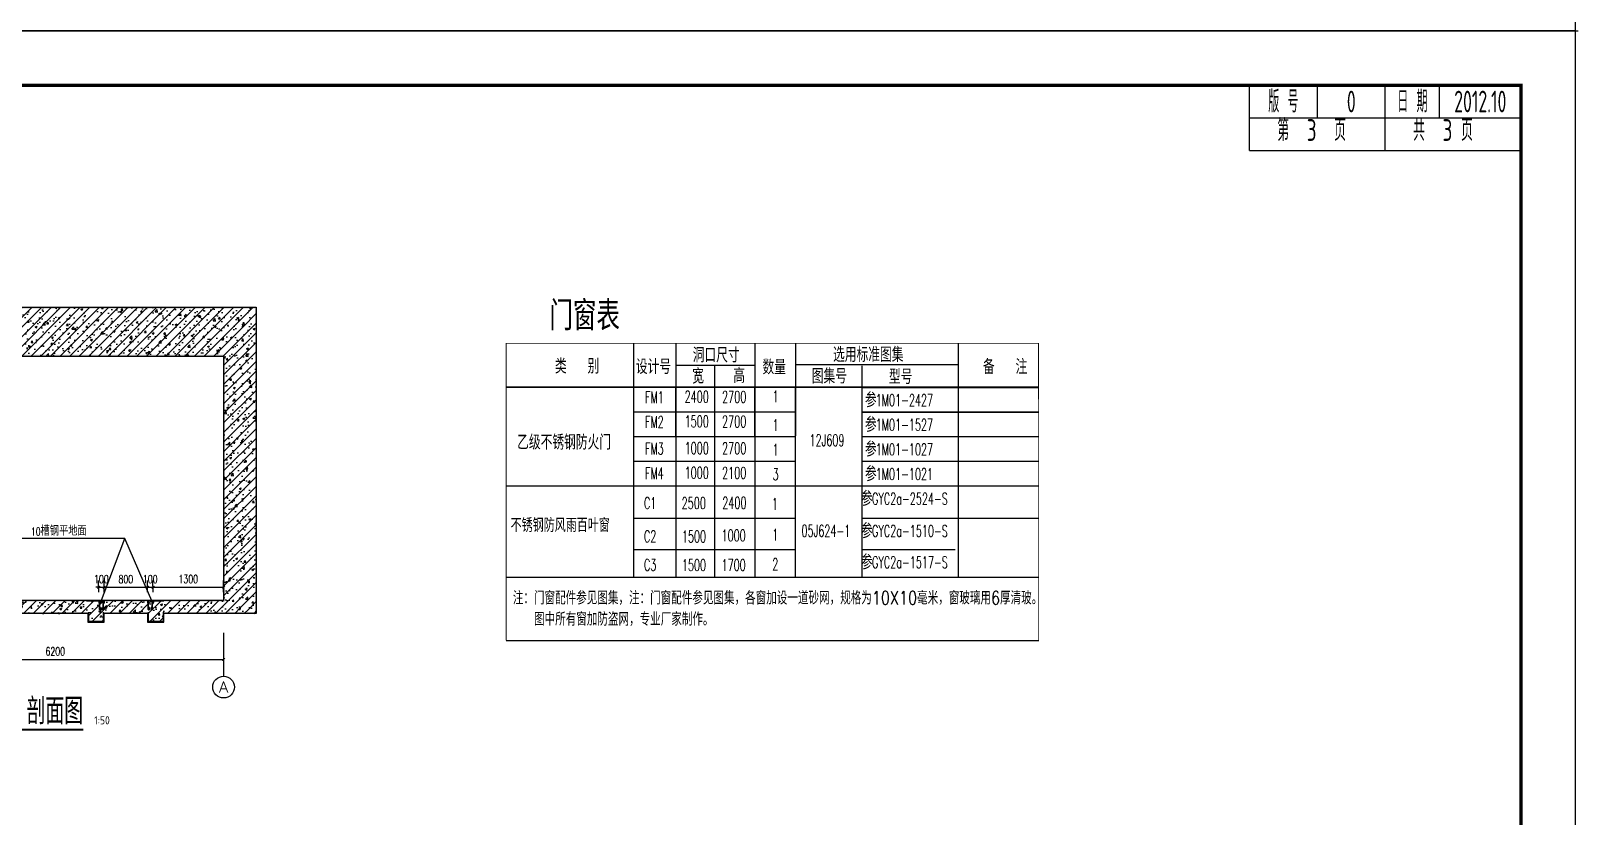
# Model space of a CAD drawing. Header units: millimetres. Extents: x -29538 to 115583, y -232866 to 15404.
# Drawn here: x 87098 to 115583, y -108883 to -94426 of the extents above; entities that cross this region are included whole.
import ezdxf
from ezdxf.enums import TextEntityAlignment as Align

# ---------------------------------------------------------------- set-up
doc = ezdxf.new("R2010")
doc.units = ezdxf.units.MM
doc.header["$LTSCALE"] = 10
doc.header["$MEASUREMENT"] = 0
for name, color, linetype in [('AXIS', 3, 'Continuous'), ('AXIS_TEXT', 7, 'Continuous'), ('COLUMN', 9, 'Continuous'), ('DIM_LEAD', 3, 'Continuous'), ('DIM_SYMB', 3, 'Continuous'), ('HIDE_B', 7, 'Continuous'), ('PUB_DIM', 3, 'Continuous'), ('PUB_HATCH', 8, 'Continuous'), ('PUB_TEXT', 7, 'Continuous'), ('PUB_WALL', 9, 'Continuous'), ('WALL', 9, 'Continuous'), ('WWWW', 124, 'Continuous'), ('图框', 7, 'Continuous'), ('文字', 7, 'Continuous'), ('栏目', 3, 'Continuous'), ('次轮廓线', 7, 'Continuous'), ('立面', 4, 'Continuous'), ('页码', 3, 'Continuous')]:
    doc.layers.add(name, color=color, linetype=linetype)
doc.styles.add('_HZTXT', font='txt.shx', dxfattribs={"width": 0.8, "bigfont": 'hztxt.shx'})
doc.styles.add('_SIMPLEX', font='SIMPLEX.shx', dxfattribs={"width": 0.8})
doc.styles.add('_TCH_AXIS', font='COMPLEX', dxfattribs={"bigfont": 'GBCBIG'})
doc.styles.add('_TCH_DIM', font='SIMPLEX', dxfattribs={"bigfont": 'GBCBIG'})
doc.styles.add('COMPLEX', font='COMPLEX')
doc.styles.add('DIM_FONT', font='SIMPLEX', dxfattribs={"width": 0.7, "bigfont": 'GBCBIG'})
doc.styles.get("Standard").update_dxf_attribs({"font": 'gbenor.shx', "width": 0.75, "bigfont": 'gbcbig.shx'})
doc.dimstyles.new('DIMN50', dxfattribs={"dimscale": 0.5, "dimtxt": 300, "dimasz": 100, "dimexe": 250, "dimexo": 300, "dimgap": 150, "dimtad": 1, "dimdec": 0, "dimzin": 0, "dimdsep": 46, "dimtxsty": 'DIM_FONT', "dimblk": 'ARCHTICK', "dimcen": 0.09, "dimclrt": 7, "dimazin": 2, "dimtfac": 1, "dimtdec": 0, "dimtix": 1, "dimtmove": 2, "dimatfit": 3, "dimldrblk": 'ARCHTICK', "dimfxl": 0, "dimtolj": 1, "dimtzin": 0, "dimarcsym": 0})
pattern_1 = [(45, (-45736.04, -55239.7), (-88.38835, 88.38835), []), (50, (-45736.04, -55239.7), (358.6301, -31.37607), [37.5, -412.5]), (355, (-45736.04, -55239.7), (-69.3757, 376.0961), [30, -330]), (100.4514, (-45706.16, -55242.3), (289.2547, 344.7198), [31.8701, -350.5711]), (46.1842, (-45736.04, -55139.7), (533.6205, -82.7595), [56.25, -618.75]), (96.6356, (-45691.6, -55146.6), (467.3314, 487.059), [47.8051, -525.8565]), (351.1842, (-45736.04, -55139.7), (467.331, 487.0593), [45, -495]), (21, (-45686.04, -55164.7), (298.4535, -201.30945), [37.5, -412.5]), (326, (-45686.04, -55164.7), (121.6577, 362.575), [30, -330]), (71.4514, (-45661.17, -55181.48), (420.1113, 161.26525), [31.8701, -350.5711]), (37.5, (-45736.04, -55239.7), (6.07993, 166.44693), [0, -326, 0, -335, 0, -331.25]), (7.5, (-45736.04, -55239.7), (131.53477, 197.20586), [0, -191, 0, -318.5, 0, -126.25]), (327.5, (-45847.54, -55239.7), (266.91122, -11.27744), [0, -125, 0, -390, 0, -517.5]), (317.5, (-45897.54, -55239.7), (291.5931, 50.0525), [0, -162.5, 0, -259, 0, -367.5])]

# ---------------------------------------------------------------- blocks, each defined once
blk = doc.blocks.new('_ArchTick')
at = {"color": 0, "linetype": 'ByBlock', "const_width": 0.4}
blk.add_lwpolyline([(-0.5, -0.5), (0.5, 0.5)], dxfattribs=at)
blk = doc.blocks.new('*D711')
at = {"layer": 'AXIS', "color": 0, "lineweight": -2}
for p, q in [((84446, -105659), (84446, -106126)), ((90646, -105659), (90646, -106126)), ((84446, -106001), (90646, -106001))]:
    blk.add_line(p, q, dxfattribs=at)
at = {"layer": 'Defpoints', "color": 0}
for p in [(84446, -105509), (90646, -105509), (90646, -106001)]:
    blk.add_point(p, dxfattribs=at)
at = {"layer": 'AXIS', "color": 0, "lineweight": -2, "xscale": 50, "yscale": 50, "zscale": 50, "rotation": 180}
blk.add_blockref('_ArchTick', (84446, -106001), dxfattribs=at)
at = {"layer": 'AXIS', "color": 0, "lineweight": -2, "xscale": 50, "yscale": 50, "zscale": 50}
blk.add_blockref('_ArchTick', (90646, -106001), dxfattribs=at)
at = {"layer": 'AXIS', "color": 7, "insert": (87546, -105851), "char_height": 150, "attachment_point": 5, "style": 'DIM_FONT'}
blk.add_mtext('\\A1;6200', dxfattribs=at)
blk = doc.blocks.new('*D752')
at = {"layer": 'Defpoints', "color": 0}
for p in [(88446, -104671), (88346, -104913), (88446, -104913)]:
    blk.add_point(p, dxfattribs=at)
at = {"layer": 'PUB_DIM', "color": 0, "lineweight": -2}
for p, q in [((88346, -104671), (88296, -104671)), ((88346, -104763), (88345, -104546)), ((88346, -104671), (88446, -104671)), ((88446, -104763), (88445, -104546)), ((88446, -104671), (88496, -104671))]:
    blk.add_line(p, q, dxfattribs=at)
at = {"layer": 'PUB_DIM', "color": 0, "lineweight": -2, "xscale": 50, "yscale": 50, "zscale": 50}
for p, rotation in [((88346, -104671), 0.06656909976494596), ((88446, -104671), 180.066569099765)]:
    blk.add_blockref('_ArchTick', p, dxfattribs=dict(at, rotation=rotation))
at = {"layer": 'PUB_DIM', "color": 7, "insert": (88395, -104521), "char_height": 150, "attachment_point": 5, "rotation": 0.0666, "style": 'DIM_FONT'}
blk.add_mtext('\\A1;100', dxfattribs=at)
blk = doc.blocks.new('*D753')
at = {"layer": 'Defpoints', "color": 0}
for p in [(89246, -104670), (88446, -104913), (89246, -104912)]:
    blk.add_point(p, dxfattribs=at)
at = {"layer": 'PUB_DIM', "color": 0, "lineweight": -2}
for p, q in [((88446, -104763), (88445, -104546)), ((88446, -104671), (89246, -104670)), ((89246, -104762), (89245, -104545))]:
    blk.add_line(p, q, dxfattribs=at)
at = {"layer": 'PUB_DIM', "color": 0, "lineweight": -2, "xscale": 50, "yscale": 50, "zscale": 50}
for p, rotation in [((88446, -104671), 180.066569099767), ((89246, -104670), 0.06656909976703265)]:
    blk.add_blockref('_ArchTick', p, dxfattribs=dict(at, rotation=rotation))
at = {"layer": 'PUB_DIM', "color": 7, "insert": (88845, -104521), "char_height": 150, "attachment_point": 5, "rotation": 0.0666, "style": 'DIM_FONT'}
blk.add_mtext('\\A1;800', dxfattribs=at)
blk = doc.blocks.new('*D754')
at = {"layer": 'Defpoints', "color": 0}
for p in [(89346, -104670), (89246, -104912), (89346, -104912)]:
    blk.add_point(p, dxfattribs=at)
at = {"layer": 'PUB_DIM', "color": 0, "lineweight": -2}
for p, q in [((89246, -104670), (89196, -104670)), ((89246, -104762), (89245, -104545)), ((89246, -104670), (89346, -104670)), ((89346, -104762), (89345, -104545)), ((89346, -104670), (89396, -104670))]:
    blk.add_line(p, q, dxfattribs=at)
at = {"layer": 'PUB_DIM', "color": 0, "lineweight": -2, "xscale": 50, "yscale": 50, "zscale": 50}
for p, rotation in [((89246, -104670), 0.06656909977333923), ((89346, -104670), 180.0665690997733)]:
    blk.add_blockref('_ArchTick', p, dxfattribs=dict(at, rotation=rotation))
at = {"layer": 'PUB_DIM', "color": 7, "insert": (89295, -104520), "char_height": 150, "attachment_point": 5, "rotation": 0.0666, "style": 'DIM_FONT'}
blk.add_mtext('\\A1;100', dxfattribs=at)
blk = doc.blocks.new('*D755')
at = {"layer": 'Defpoints', "color": 0}
for p in [(90646, -104669), (89346, -104912), (90646, -104910)]:
    blk.add_point(p, dxfattribs=at)
at = {"layer": 'PUB_DIM', "color": 0, "lineweight": -2}
for p, q in [((89346, -104762), (89345, -104545)), ((89346, -104670), (90646, -104669)), ((90646, -104760), (90645, -104544))]:
    blk.add_line(p, q, dxfattribs=at)
at = {"layer": 'PUB_DIM', "color": 0, "lineweight": -2, "xscale": 50, "yscale": 50, "zscale": 50}
for p, rotation in [((89346, -104670), 180.066569099768), ((90646, -104669), 0.06656909976798682)]:
    blk.add_blockref('_ArchTick', p, dxfattribs=dict(at, rotation=rotation))
at = {"layer": 'PUB_DIM', "color": 7, "insert": (89995, -104519), "char_height": 150, "attachment_point": 5, "rotation": 0.0666, "style": 'DIM_FONT'}
blk.add_mtext('\\A1;1300', dxfattribs=at)
blk = doc.blocks.new('_AXISO')
blk.add_circle((0, 0), 0.5)
at = {"layer": 'AXIS_TEXT', "style": 'COMPLEX', "width": 1.041667}
blk.add_attdef('A', text='', height=0.56, dxfattribs=at).set_placement((-0.25, -0.28), (0.25, -0.28), align=Align.FIT)

msp = doc.modelspace()

# ---------------------------------------------------------------- hatches: boundary and pattern name
at = {"layer": 'COLUMN'}
for points in [[(88145.86, -104937.98), (88445.86, -104937.98), (88445.86, -104912.98), (88145.86, -104912.98)], [(89245.86, -104937.98), (89545.86, -104937.98), (89545.86, -104912.98), (89245.86, -104912.98)], [(88445.86, -105127.98), (88420.86, -105127.98), (88420.86, -105287.98), (88170.86, -105287.98), (88170.86, -105127.98), (88145.86, -105127.98), (88145.86, -105312.98), (88445.86, -105312.98)], [(89545.86, -105127.98), (89520.86, -105127.98), (89520.86, -105287.98), (89270.86, -105287.98), (89270.86, -105127.98), (89245.86, -105127.98), (89245.86, -105312.98), (89545.86, -105312.98)]]:
    msp.add_hatch(color=256, dxfattribs=at).paths.add_polyline_path(points)
at = {"layer": 'PUB_HATCH'}
h = msp.add_hatch(dxfattribs=at)
h.set_pattern_fill('钢筋混凝土', color=256, scale=50, style=0)
h.set_pattern_definition(pattern_1)
h.paths.add_polyline_path([(84470.86, -99537.98), (85420.86, -100387.98), (85445.86, -100412.98), (90645.86, -100412.98), (90670.86, -100387.98), (91220.86, -99537.98), (91245.86, -99512.98), (84445.86, -99512.98)])
h = msp.add_hatch(dxfattribs=at)
h.set_pattern_fill('钢筋混凝土', color=256, scale=50, style=0)
h.set_pattern_definition(pattern_1)
h.paths.add_polyline_path([(91220.86, -99537.98), (90670.86, -100387.98), (90645.86, -100412.98), (90645.86, -104912.98), (90670.86, -104937.98), (91220.86, -105127.98), (91245.86, -105152.98), (91245.86, -99512.98)])
h = msp.add_hatch(dxfattribs=at)
h.set_pattern_fill('钢筋混凝土', color=256, scale=50, style=0)
h.set_pattern_definition(pattern_1)
h.paths.add_polyline_path([(88145.86, -105152.98), (88145.86, -104912.98), (85445.86, -104912.98), (85420.86, -104937.98), (84470.86, -105127.98), (84445.86, -105152.98)])
h = msp.add_hatch(dxfattribs=at)
h.set_pattern_fill('钢筋混凝土', color=256, scale=50, style=0)
h.set_pattern_definition(pattern_1)
h.paths.add_polyline_path([(88145.86, -105312.98), (88445.86, -105312.98), (88445.86, -104912.98), (88145.86, -104912.98)])
h = msp.add_hatch(dxfattribs=at)
h.set_pattern_fill('钢筋混凝土', color=256, scale=50, style=0)
h.set_pattern_definition(pattern_1)
h.paths.add_polyline_path([(88445.86, -104912.98), (88445.86, -105152.98), (89245.86, -105152.98), (89245.86, -104912.98)])
h = msp.add_hatch(dxfattribs=at)
h.set_pattern_fill('钢筋混凝土', color=256, scale=50, style=0)
h.set_pattern_definition(pattern_1)
h.paths.add_polyline_path([(89545.86, -105312.98), (89545.86, -104912.98), (89245.86, -104912.98), (89245.86, -105312.98)])
h = msp.add_hatch(dxfattribs=at)
h.set_pattern_fill('钢筋混凝土', color=256, scale=50, style=0)
h.set_pattern_definition(pattern_1)
h.paths.add_polyline_path([(89545.86, -104912.98), (89545.86, -105152.98), (91245.86, -105152.98), (91220.86, -105127.98), (90670.86, -104937.98), (90645.86, -104912.98)])
at = {"layer": 'PUB_WALL'}
for points in [[(84445.86, -99512.98), (91245.86, -99512.98), (91220.86, -99537.98), (84470.86, -99537.98)], [(91245.86, -99512.98), (91245.86, -105152.98), (91220.86, -105127.98), (91220.86, -99537.98)], [(85445.86, -100412.98), (90645.86, -100412.98), (90670.86, -100387.98), (85420.86, -100387.98)], [(90645.86, -100412.98), (90645.86, -104912.98), (90670.86, -104937.98), (90670.86, -100387.98)], [(88145.86, -104912.98), (85445.86, -104912.98), (85420.86, -104937.98), (88145.86, -104937.98)], [(88445.86, -104912.98), (88445.86, -104937.98), (89245.86, -104937.98), (89245.86, -104912.98)], [(89545.86, -104912.98), (89545.86, -104937.98), (90670.86, -104937.98), (90645.86, -104912.98)], [(88145.86, -105152.98), (88145.86, -105127.98), (84470.86, -105127.98), (84445.86, -105152.98)], [(88445.86, -105127.98), (88445.86, -105152.98), (89245.86, -105152.98), (89245.86, -105127.98)], [(89545.86, -105127.98), (89545.86, -105152.98), (91245.86, -105152.98), (91220.86, -105127.98)]]:
    msp.add_hatch(color=256, dxfattribs=at).paths.add_polyline_path(points)
at = {"layer": 'WWWW'}
h = msp.add_hatch(dxfattribs=at)
h.set_pattern_fill('ANSI32', color=256, scale=37.5, style=0)
h.set_pattern_definition([(135, (90398.75, -116425.93), (9.943689, 9.943689), []), (135, (90392.12, -116425.93), (9.943689, 9.943689), [])])
h.paths.add_polyline_path([(88445.8, -104963.65), (88440.8, -104963.65), (88440.85, -104918.17), (88350.85, -104918.07), (88350.8, -104963.55), (88345.8, -104963.55), (88345.86, -104913.06), (88445.86, -104913.17)])
h = msp.add_hatch(dxfattribs=at)
h.set_pattern_fill('ANSI32', color=256, scale=37.5, style=0)
h.set_pattern_definition([(45, (87292.968, -116425.93), (-9.943689, 9.943689), []), (45, (87299.597, -116425.93), (-9.943689, 9.943689), [])])
h.paths.add_polyline_path([(89245.92, -104963.65), (89250.92, -104963.65), (89250.86, -104918.17), (89340.86, -104918.07), (89340.92, -104963.55), (89345.92, -104963.55), (89345.86, -104913.06), (89245.86, -104913.17)])

# ---------------------------------------------------------------- linework, layer by layer
at = {"ltscale": 0.5}
for p, q in [((98193.79, -100177.47), (98193.86, -104483.48)), ((98968.69, -100177.47), (98968.69, -100987.47)), ((100428.72, -100177.47), (100428.72, -100987.47)), ((101171.89, -100177.47), (101171.89, -100973.97)), ((104169.97, -100177.47), (104170.04, -104483.48)), ((98968.69, -100582.47), (100428.72, -100582.47)), ((99680.48, -100582.47), (99680.55, -104483.48)), ((101171.89, -100568.97), (104169.97, -100568.97)), ((102392.97, -100589.76), (102393.04, -104483.48)), ((95849.27, -100987.47), (101171.9, -100987.47)), ((103209.04, -100987.47), (95849.27, -100987.47)), ((98968.69, -100987.47), (98968.7, -100987.47)), ((98968.69, -100987.47), (98968.7, -100987.47)), ((98968.7, -101892.56), (98968.7, -100987.47)), ((98968.7, -100987.47), (98968.7, -101892.56)), ((98968.7, -100987.47), (98968.76, -104483.48)), ((100428.72, -100987.47), (100428.72, -100987.47)), ((100428.72, -101892.56), (100428.72, -100987.47)), ((100428.72, -100987.47), (100428.72, -101892.56)), ((100428.72, -100987.47), (100428.79, -104483.48)), ((101171.96, -104483.48), (101171.9, -100973.97)), ((101171.9, -100987.47), (103209.05, -100987.47)), ((105650.24, -100987.47), (103209.04, -100987.47)), ((103209.05, -100987.47), (105650.24, -100987.47)), ((103209.05, -100987.47), (105650.24, -100987.47)), ((98968.71, -102801.87), (98968.71, -102801.87)), ((100428.73, -102801.87), (100428.73, -102801.87)), ((100428.73, -102801.87), (100428.73, -102801.87)), ((101171.91, -102788.37), (101171.91, -102788.37)), ((101171.91, -102790.49), (101171.91, -102790.49)), ((102392.98, -103744.1), (102393.04, -104483.48))]:
    msp.add_line(p, q, dxfattribs=at)
for p, q in [((95849.27, -100987.47), (101171.9, -100987.47)), ((102392.97, -100987.47), (105650.24, -100987.47)), ((102392.97, -100989.59), (105650.24, -100989.59)), ((95849.27, -101441.07), (95849.28, -101441.07)), ((98193.81, -101441.07), (101171.9, -101441.07)), ((102392.97, -101441.07), (105650.24, -101441.07)), ((102392.97, -101443.19), (105650.24, -101443.19)), ((95849.27, -101894.67), (95849.29, -101894.67)), ((98193.82, -101894.67), (101171.9, -101894.67)), ((102392.97, -101894.67), (105650.24, -101894.67)), ((102392.97, -101896.79), (105650.24, -101896.79)), ((95849.27, -102348.27), (95849.3, -102348.27)), ((98193.83, -102348.27), (101171.9, -102348.27)), ((102392.98, -102346.16), (105650.25, -102346.16)), ((102392.98, -102348.27), (105650.25, -102348.27)), ((95849.28, -102801.87), (105651.39, -102801.46)), ((95849.28, -102801.87), (105651.39, -102801.46)), ((95849.28, -102801.87), (105651.39, -102801.46)), ((95849.28, -102801.87), (101250.22, -102801.87)), ((95849.28, -102801.87), (105650.25, -102801.87)), ((98193.81, -102801.87), (105651.39, -102801.46)), ((98193.81, -102801.87), (101171.91, -102801.87)), ((98193.81, -102801.87), (101171.91, -102801.87)), ((101171.91, -102801.87), (105651.39, -102801.46)), ((101171.91, -102801.87), (105650.25, -102801.87)), ((101171.91, -102801.87), (105650.25, -102801.87)), ((101171.91, -102803.99), (105651.39, -102803.58)), ((101171.91, -102803.99), (105650.25, -102803.99)), ((101171.91, -102803.99), (105650.25, -102803.99)), ((98193.81, -103398.08), (101171.94, -103397.9)), ((102393.02, -103397.83), (105651.84, -103397.62)), ((95849.28, -103398.08), (95849.31, -103398.08)), ((98193.81, -103398.08), (101171.94, -103398.08)), ((102393.02, -103398.08), (104113.37, -103398.08)), ((95849.29, -103973.88), (95849.33, -103973.88)), ((98193.86, -103973.88), (101171.95, -103973.87)), ((102393.02, -103973.86), (104113.38, -103973.86)), ((95849.34, -104483.48), (105652, -104482.57)), ((95849.34, -104483.48), (105650.31, -104483.48)), ((95849.34, -104483.48), (105650.31, -104483.48)), ((95849.34, -104483.48), (105650.31, -104483.48)), ((95849.34, -104483.48), (105650.31, -104483.48)), ((95849.34, -104483.48), (105650.31, -104483.48)), ((95849.34, -104483.48), (105652.33, -104483.48)), ((98193.86, -104483.48), (105650.31, -104483.48)), ((102393.04, -104483.48), (105650.31, -104483.48)), ((95849.34, -105648.82), (105652.34, -105648.82))]:
    msp.add_line(p, q)
at = {"layer": 'AXIS'}
msp.add_line((90645.86, -105508.51), (90645.86, -106307.36), dxfattribs=at)
at = {"layer": 'COLUMN'}
for p, q in [((88445.86, -104912.98), (88145.86, -104912.98)), ((89545.86, -104912.98), (89245.86, -104912.98)), ((88145.86, -105152.98), (88145.86, -105312.98)), ((88145.86, -105312.98), (88445.86, -105312.98)), ((88445.86, -105312.98), (88445.86, -105152.98)), ((89245.86, -105152.98), (89245.86, -105312.98)), ((89245.86, -105312.98), (89545.86, -105312.98)), ((89545.86, -105312.98), (89545.86, -105152.98))]:
    msp.add_line(p, q, dxfattribs=at)
at = {"layer": 'DIM_LEAD'}
for p, q in [((88829.36, -103772.15), (86675.53, -103772.15)), ((88357.59, -105004.88), (88829.36, -103772.15)), ((89340.92, -104963.55), (88829.36, -103772.15))]:
    msp.add_line(p, q, dxfattribs=at)
at = {"layer": 'DIM_LEAD', "const_width": 20}
for points in [[(88354.01, -105014.22, 1), (88361.16, -104995.54, 1)], [(89344.86, -104972.74, 1), (89336.97, -104954.36, 1)]]:
    msp.add_lwpolyline(points, format="xyb", close=True, dxfattribs=at)
at = {"layer": 'DIM_SYMB', "const_width": 35}
msp.add_lwpolyline([(86308.63, -107290.95), (88063.77, -107290.95)], dxfattribs=at)
at = {"layer": 'HIDE_B', "flags": 128}
msp.add_lwpolyline([(76532.6, -122125.77), (76532.6, -122125.77), (76532.6, -122125.77), (76532.6, -95425.77), (76532.6, -95425.77), (76532.6, -95425.77), (114532.6, -95425.77), (114532.6, -95425.77), (114532.6, -95425.77), (114532.6, -95425.77), (114532.6, -95425.77), (114532.6, -95425.77), (114532.6, -122125.77), (114532.6, -122125.77), (76532.6, -122125.77)], close=True, dxfattribs=at)
at = {"layer": 'PUB_TEXT', "ltscale": 0.5}
for p, q in [((101171.9, -100973.97), (101171.89, -100973.97)), ((101171.9, -101879.06), (101171.9, -100973.97)), ((101171.9, -100973.97), (101171.9, -101879.06))]:
    msp.add_line(p, q, dxfattribs=at)
at = {"layer": 'WALL', "color": 0}
msp.add_line((73532.6, -94425.77), (115582.6, -94425.77), dxfattribs=at)
at = {"layer": 'WALL'}
for p, q in [((84445.86, -99512.98), (91245.86, -99512.98)), ((91245.86, -99512.98), (91245.86, -105152.98)), ((85445.86, -100412.98), (90645.86, -100412.98)), ((90645.86, -100412.98), (90645.86, -104912.98)), ((88145.86, -104912.98), (85445.86, -104912.98)), ((89245.86, -104912.98), (88445.86, -104912.98)), ((90645.86, -104912.98), (89545.86, -104912.98)), ((88145.86, -105152.98), (84445.86, -105152.98)), ((89245.86, -105152.98), (88445.86, -105152.98)), ((91245.86, -105152.98), (89545.86, -105152.98))]:
    msp.add_line(p, q, dxfattribs=at)
at = {"layer": 'WWWW'}
for p, q in [((88345.86, -104912.98), (88345.8, -104963.55)), ((88345.8, -104963.55), (88350.8, -104963.55)), ((88345.86, -104912.98), (88445.86, -104913.1)), ((88350.85, -104918.07), (88350.8, -104963.55)), ((88350.85, -104918.07), (88440.85, -104918.17)), ((88357.66, -105078.9), (88357.51, -104930.85)), ((88363.66, -105073.64), (88363.51, -104931.65)), ((88370.27, -105077.87), (88366.16, -105077.87)), ((88398.78, -104924.11), (88371, -104924.14)), ((88372.77, -105073.64), (88372.77, -105043.6)), ((88378.77, -105078.9), (88378.77, -105043.6)), ((88392.92, -104924.11), (88420.7, -104924.14)), ((88412.93, -105078.9), (88412.93, -105043.6)), ((88418.93, -105073.64), (88418.93, -105043.6)), ((88421.43, -105077.87), (88425.54, -105077.87)), ((88428.04, -105073.64), (88428.2, -104931.65)), ((88434.04, -105078.9), (88434.2, -104930.85)), ((88440.85, -104918.17), (88440.8, -104963.65)), ((88440.8, -104963.65), (88445.8, -104963.65)), ((88445.86, -104912.98), (88445.8, -104963.65)), ((89245.86, -104912.98), (89245.92, -104963.65)), ((89345.86, -104912.98), (89245.86, -104913.1)), ((89250.92, -104963.65), (89245.92, -104963.65)), ((89340.86, -104918.07), (89250.86, -104918.17)), ((89250.86, -104918.17), (89250.92, -104963.65)), ((89257.67, -105078.9), (89257.52, -104930.85)), ((89263.67, -105073.64), (89263.52, -104931.65)), ((89270.28, -105077.87), (89266.17, -105077.87)), ((89298.79, -104924.11), (89271.01, -104924.14)), ((89272.78, -105073.64), (89272.78, -105043.6)), ((89278.78, -105078.9), (89278.78, -105043.6)), ((89292.93, -104924.11), (89320.72, -104924.14)), ((89312.94, -105078.9), (89312.94, -105043.6)), ((89318.94, -105073.64), (89318.94, -105043.6)), ((89321.44, -105077.87), (89325.56, -105077.87)), ((89328.06, -105073.64), (89328.21, -104931.65)), ((89334.05, -105078.9), (89334.21, -104930.85)), ((89340.86, -104918.07), (89340.92, -104963.55)), ((89345.92, -104963.55), (89340.92, -104963.55)), ((89345.86, -104912.98), (89345.92, -104963.55))]:
    msp.add_line(p, q, dxfattribs=at)
for centre, radius, start, end in [((88371.01, -104931.64), 13.5, 90.061121, 180.061121), ((88368.22, -105073.37), 11.92, 207.657942, 332.342058), ((88371.01, -104931.64), 7.5, 90.061121, 180.061121), ((88368.14, -105073.84), 4.48, 177.433684, 243.802637), ((88368.3, -105073.85), 4.48, 296.187455, 2.60789), ((88375.77, -105043.6), 3, 0, 180), ((88415.93, -105043.6), 3, 0, 180), ((88423.49, -105073.37), 11.92, 207.657942, 332.342058), ((88423.41, -105073.85), 4.48, 177.39211, 243.812545), ((88420.7, -104931.64), 7.5, 359.938879, 89.938879), ((88420.7, -104931.64), 13.5, 359.938879, 89.938879), ((88423.57, -105073.84), 4.48, 296.197363, 2.566316), ((89271.02, -104931.64), 13.5, 90.061121, 180.061121), ((89268.23, -105073.37), 11.92, 207.657942, 332.342058), ((89271.02, -104931.64), 7.5, 90.061121, 180.061121), ((89268.15, -105073.84), 4.48, 177.433684, 243.802637), ((89268.31, -105073.85), 4.48, 296.187455, 2.60789), ((89275.78, -105043.6), 3, 0, 180), ((89315.94, -105043.6), 3, 0, 180), ((89323.5, -105073.37), 11.92, 207.657942, 332.342058), ((89323.42, -105073.85), 4.48, 177.39211, 243.812545), ((89320.71, -104931.64), 13.5, 359.938879, 89.938879), ((89320.71, -104931.64), 7.5, 359.938879, 89.938879), ((89323.58, -105073.84), 4.48, 296.197363, 2.566316)]:
    msp.add_arc(centre, radius, start, end, dxfattribs=at)
at = {"layer": '图框', "linetype": 'Continuous'}
for points in [[(115532.6, -94425.77), (115532.6, -64725.77)], [(73532.6, -94425.77), (115532.6, -94425.77)], [(115532.6, -94425.77), (73532.6, -94425.77)], [(115532.6, -124125.77), (115532.6, -94425.77)]]:
    msp.add_lwpolyline(points, dxfattribs=at)
at = {"layer": '图框', "linetype": 'Continuous', "const_width": 60}
msp.add_lwpolyline([(114532.6, -95425.77), (76532.6, -95425.77), (76532.6, -123125.77), (114532.6, -123125.77), (114532.6, -95425.77)], dxfattribs=at)
at = {"layer": '文字'}
for p, q in [((110782.6, -96025.77), (110782.6, -95425.77)), ((112032.6, -96025.77), (112032.6, -95425.77))]:
    msp.add_line(p, q, dxfattribs=at)
at = {"layer": '次轮廓线'}
msp.add_line((113032.6, -96025.77), (113032.6, -95425.77), dxfattribs=at)
at = {"layer": '立面', "const_width": 16.2}
for points in [[(95849.34, -105648.82), (95849.27, -100177.47), (105650.24, -100177.47), (105652.34, -105648.82)], [(105652.21, -104483.48), (95849.34, -104483.48)]]:
    msp.add_lwpolyline(points, dxfattribs=at)
at = {"layer": '页码'}
for p, q in [((109532.6, -96625.77), (109532.6, -95425.77)), ((109532.6, -96025.77), (114532.6, -96025.77)), ((109532.6, -96025.77), (114532.6, -96025.77)), ((112032.6, -96625.77), (112032.6, -96025.77)), ((109532.6, -96625.77), (114532.6, -96625.77))]:
    msp.add_line(p, q, dxfattribs=at)

# ---------------------------------------------------------------- block references
at = {"layer": 'AXIS'}
ref = msp.add_blockref('_AXISO', (90645.86, -106507.36), dxfattribs=dict(at, xscale=400, yscale=400, zscale=400))
ref.add_attrib('A', 'A', dxfattribs={"layer": 'AXIS_TEXT', "height": 198.25, "style": '_TCH_AXIS'}).set_placement((90560.9, -106606.49), (90730.82, -106606.49), align=Align.FIT)

# ---------------------------------------------------------------- texts
at = {"ltscale": 0.5, "style": '_HZTXT', "width": 0.8}
for s, p in [('洞口尺寸', (99282.57, -100530.5)), ('选用标准图集', (101866.47, -100521.72)), ('类  别', (96745.25, -100735.02)), ('设计号', (98235.64, -100744.47)), ('数量', (100567.77, -100751.9)), (' 备  注', (104432.59, -100744.47)), ('宽', (99274.11, -100918.62)), ('高', (100028.92, -100908.5)), ('图集号', (101474.29, -100918.62)), ('型号', (102895.17, -100928.75)), ('参', (102453.15, -101356.38)), ('参', (102453.15, -101809.98)), ('参', (102453.15, -102263.58)), ('参', (102453.15, -102717.18)), ('参', (102378.2, -103172.79)), ('参', (102378.2, -103766.87)), ('参', (102378.21, -104342.66))]:
    msp.add_text(s, height=270, dxfattribs=at).set_placement(p)
at = {"layer": 'PUB_TEXT'}
for s, height, style, width, p in [('门窗表', 540, '_HZTXT', 0.8, (96645.6, -99938.75)), ('不锈钢防风雨百叶窗', 253.8, '_HZTXT', 0.8, (95929.29, -103654.04)), ('10', 148.75, '_TCH_DIM', 0.705882, (87096.64, -103719.65)), ('1000', 216, '_SIMPLEX', 0.6, (99814.58, -103824.08)), ('1700', 216, '_SIMPLEX', 0.6, (99814.63, -104368.2))]:
    msp.add_text(s, height=height, dxfattribs=dict(at, style=style, width=width)).set_placement(p)
at = {"layer": 'PUB_TEXT', "ltscale": 0.5}
for s, height, style, width, p in [('FM1', 216, '_SIMPLEX', 0.6, (98404.8, -101278.9)), ('2400', 216, '_SIMPLEX', 0.6, (99134.83, -101269.61)), ('2700', 216, '_SIMPLEX', 0.6, (99823.54, -101272.82)), ('1', 216, '_SIMPLEX', 0.6, (100754.34, -101263.89)), ('1M01-2427', 216, '_SIMPLEX', 0.6, (102651.61, -101332.56)), ('FM2', 216, '_SIMPLEX', 0.6, (98404.8, -101732.5)), ('1500', 216, '_SIMPLEX', 0.6, (99134.83, -101723.21)), ('2700', 216, '_SIMPLEX', 0.6, (99823.54, -101726.42)), ('1', 216, '_SIMPLEX', 0.6, (100754.34, -101791.5)), ('1M01-1527', 216, '_SIMPLEX', 0.6, (102651.61, -101786.16)), ('乙级不锈钢防火门', 270, '_HZTXT', 0.8, (96050.28, -102134.76)), ('12J609', 216, '_SIMPLEX', 0.6, (101432.51, -102071.85)), ('FM3', 216, '_SIMPLEX', 0.6, (98404.8, -102225.81)), ('1000', 216, '_SIMPLEX', 0.6, (99134.83, -102216.53)), ('2700', 216, '_SIMPLEX', 0.6, (99823.54, -102219.74)), ('1', 216, '_SIMPLEX', 0.6, (100754.34, -102245.1)), ('1M01-1027', 216, '_SIMPLEX', 0.6, (102651.61, -102239.76)), ('FM4', 216, '_SIMPLEX', 0.6, (98404.8, -102679.41)), ('1000', 216, '_SIMPLEX', 0.6, (99134.83, -102670.13)), ('2100', 216, '_SIMPLEX', 0.6, (99823.54, -102673.34)), ('3', 216, '_SIMPLEX', 0.6, (100754.34, -102698.7)), ('1M01-1021', 216, '_SIMPLEX', 0.6, (102651.61, -102693.36)), ('C1', 216, '_SIMPLEX', 0.6, (98385.05, -103228.61)), ('2500', 216, '_SIMPLEX', 0.6, (99080.33, -103228.61)), ('2400', 216, '_SIMPLEX', 0.6, (99828.4, -103223.35)), ('1', 216, '_SIMPLEX', 0.6, (100739.52, -103243.02)), ('GYC2a-2524-S', 216, '_SIMPLEX', 0.6, (102584.72, -103148.53)), ('C2', 216, '_SIMPLEX', 0.6, (98384, -103841.38)), ('1500', 216, '_SIMPLEX', 0.6, (99084.01, -103843.76)), ('1', 216, '_SIMPLEX', 0.6, (100747.59, -103811.62)), ('05J624-1', 216, '_SIMPLEX', 0.6, (101284.51, -103739.34)), ('GYC2a-1510-S', 216, '_SIMPLEX', 0.6, (102584.72, -103742.61)), ('C3', 216, '_SIMPLEX', 0.6, (98384.05, -104366.5)), ('1500', 216, '_SIMPLEX', 0.6, (99084.06, -104368.88)), ('2', 216, '_SIMPLEX', 0.6, (100747.59, -104352.46)), ('GYC2a-1517-S', 216, '_SIMPLEX', 0.6, (102584.73, -104318.4)), ('注：门窗配件参见图集，注：门窗配件参见图集，各窗加设一道砂网，规格为10X10毫米，窗玻璃用6厚清玻。', 243, '_HZTXT', 0.8, (95970.63, -104987.62)), ('图中所有窗加防盗网，专业厂家制作。', 243, '_HZTXT', 0.8, (96360.72, -105378.2))]:
    msp.add_text(s, height=height, dxfattribs=dict(at, style=style, width=width)).set_placement(p)
at = {"layer": 'PUB_TEXT', "style": '_TCH_DIM'}
for s, p in [('槽钢', (87276.64, -103719.65)), ('平地面', (87617.39, -103719.65))]:
    msp.add_text(s, height=168.794, dxfattribs=at).set_placement(p)
at = {"layer": 'PUB_TEXT'}
for s, height, p in [('剖面图', 482.27, (87016.96, -107194.36)), ('1:50', 150, (88263.77, -107194.36))]:
    msp.add_text(s, height=height, dxfattribs=at).set_placement(p)
at = {"layer": '文字', "width": 0.7}
for s, p in [('版 号', (110157.6, -95725.77)), ('0', (111407.6, -95725.77)), ('日 期', (112532.6, -95725.77)), ('2012.10', (113782.6, -95725.77))]:
    msp.add_text(s, height=400, dxfattribs=at).set_placement(p, align=Align.MIDDLE_CENTER)
at = {"layer": '栏目', "char_height": 500, "width": 2859.1111, "attachment_point": 1}
for s, insert in [('{\\H0.8x;第  3  页}', (110046.32, -96051.26)), ('{\\H0.8x;共  3 页}', (112546.32, -96051.26))]:
    msp.add_mtext(s, dxfattribs=dict(at, insert=insert))

# ---------------------------------------------------------------- dimensions: what is measured, and where the dimension line sits
at = {"layer": 'AXIS'}
dim = msp.add_aligned_dim(p1=(84445.86, -105508.51), p2=(90645.86, -105508.51), distance=-492.39, dimstyle='DIMN50', dxfattribs=at)
dim.commit()
dim.dimension.update_dxf_attribs({"geometry": '*D711', "text_midpoint": (87545.86, -105850.91)})
at = {"layer": 'PUB_DIM'}
for p1, p2, picture, middle in [((88345.86, -104913.1), (88445.86, -104912.98), '*D752', (88395.4, -104521.27)), ((88445.86, -104912.98), (89245.86, -104912.05), '*D753', (88845.4, -104520.75)), ((89245.86, -104912.05), (89345.86, -104911.93), '*D754', (89295.4, -104520.23)), ((89345.86, -104911.93), (90645.86, -104910.42), '*D755', (89995.4, -104519.41))]:
    dim = msp.add_aligned_dim(p1=p1, p2=p2, distance=241.77, dimstyle='DIMN50', dxfattribs=at)
    dim.commit()
    dim.dimension.update_dxf_attribs({"geometry": picture, "text_midpoint": middle})

doc.saveas('drawing.dxf')
